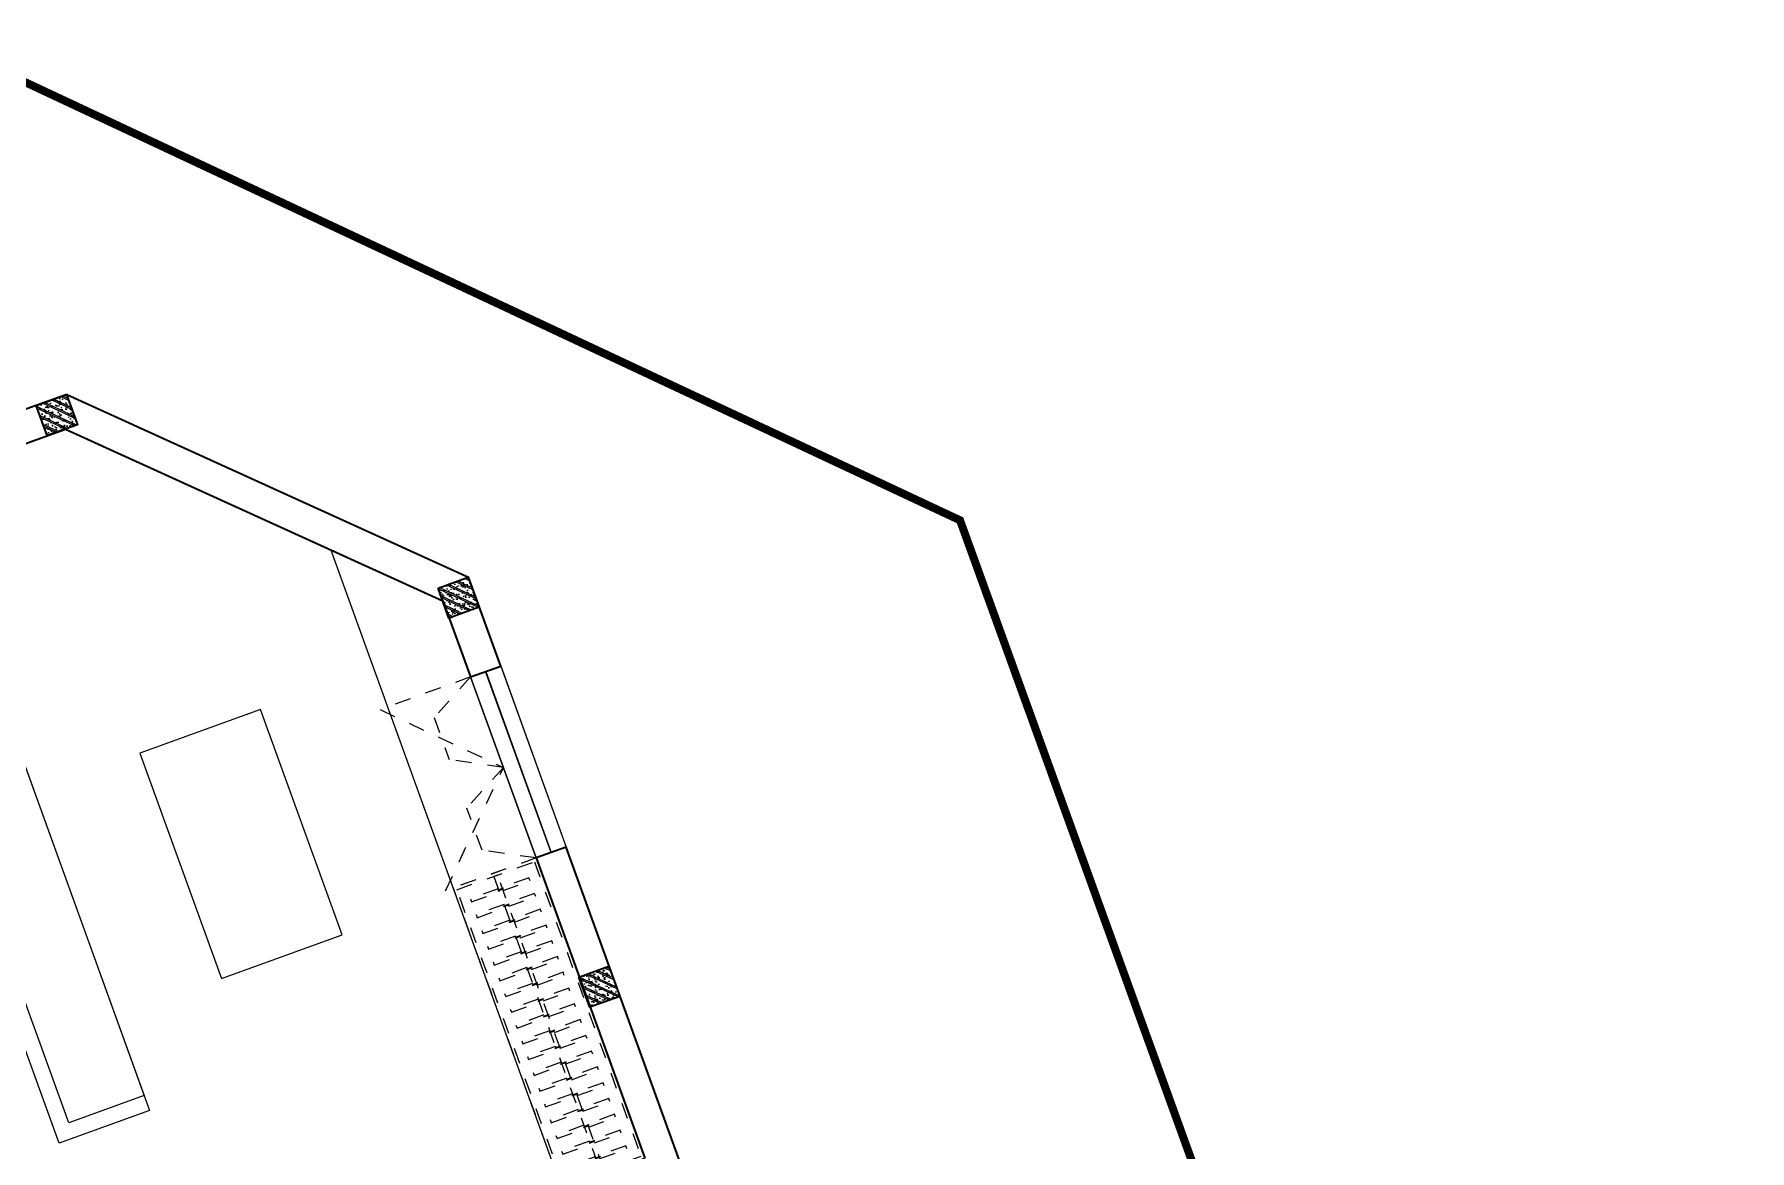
# Model space of a CAD drawing. Header units: metres. Extents: x 568332 to 569219, y 2065964 to 2066430.
# Drawn here: x 568619.74 to 568630.43, y 2066325.68 to 2066332.63 of the extents above; entities that cross this region are included whole.
import ezdxf

# ---------------------------------------------------------------- set-up
doc = ezdxf.new("R2010")
doc.units = ezdxf.units.M
for name, pattern in [('HIDDEN', [0.375, 0.25, -0.125]), ('HIDDEN2', [0.1875, 0.125, -0.0625]), ('X-5M-G-MB PHONGNGU$0$HIDDEN2', [0.1875, 0.125, -0.0625])]:
    doc.linetypes.add(name, pattern=pattern)
doc.layers.get('0').update_dxf_attribs({"linetype": 'CONTINUOUS'})
for name, color, linetype, lineweight in [('-DOOR', 137, 'CONTINUOUS', 9), ('-FURNITURE', 46, 'CONTINUOUS', 9), ('-HATCH', 8, 'CONTINUOUS', 5), ('-LINE2', 252, 'CONTINUOUS', 9), ('-STEEL1', 1, 'CONTINUOUS', 35), ('-WALL', 4, 'CONTINUOUS', 35)]:
    doc.layers.add(name, color=color, linetype=linetype, lineweight=lineweight)
doc.layers.add('LoLK', color=6, linetype='CONTINUOUS')
doc.layers.add('TIMDUONG', color=1, linetype='CONTINUOUS')

# ---------------------------------------------------------------- blocks, each defined once
blk = doc.blocks.new('*U294')
at = {"linetype": 'X-5M-G-MB PHONGNGU$0$HIDDEN2'}
for points in [[(0, 600.0000000004657), (0, 0), (2169.805171360719, -7.763894158336599e-10), (2169.805171360719, 599.9999999996893)], [(2149.805171360719, 579.999661371616), (2149.805171360719, 19.99966137161606), (20, 20.00000000046566), (20, 580.0000000004657)], [(2149.805171360719, 286.6991212946981), (2149.805171360719, 313.0991212946049), (20, 313.0991212953813), (19.99999859370291, 286.6991212952417)], [(113.7817614636733, 319.1750910408318), (109.4317788550979, 319.1750910408318), (109.4317788550979, 280.441767644881), (113.7817614636733, 280.441767644881)], [(227.7817614636733, 319.1750910407849), (223.4317788550979, 319.1750910407849), (223.4317788550979, 280.4417676448341), (227.7817614636733, 280.4417676448341)], [(341.7817614636733, 319.175091040738), (337.4317788550979, 319.175091040738), (337.4317788550979, 280.4417676447872), (341.7817614636733, 280.4417676447872)], [(455.7817614636733, 319.1750910406911), (451.4317788550979, 319.1750910406911), (451.4317788550979, 280.4417676447403), (455.7817614636733, 280.4417676447403)], [(569.7817614636733, 319.1750910406442), (565.431778855098, 319.1750910406442), (565.431778855098, 280.4417676446934), (569.7817614636733, 280.4417676446934)], [(683.7817614636733, 319.1750910405973), (679.431778855098, 319.1750910405973), (679.431778855098, 280.4417676446465), (683.7817614636733, 280.4417676446465)], [(797.7817614636733, 319.1750910405504), (793.431778855098, 319.1750910405504), (793.431778855098, 280.4417676445996), (797.7817614636733, 280.4417676445996)], [(911.7817614636733, 319.1750910405035), (907.431778855098, 319.1750910405035), (907.431778855098, 280.4417676445527), (911.7817614636733, 280.4417676445527)], [(1025.781761463673, 319.1750910404566), (1021.431778855098, 319.1750910404566), (1021.431778855098, 280.4417676445057), (1025.781761463673, 280.4417676445057)], [(1139.781761463673, 319.1750910404097), (1135.431778855098, 319.1750910404097), (1135.431778855098, 280.4417676444588), (1139.781761463673, 280.4417676444588)], [(1253.781761463673, 319.1750910403628), (1249.431778855098, 319.1750910403628), (1249.431778855098, 280.4417676444119), (1253.781761463673, 280.4417676444119)], [(1367.781761463673, 319.1750910403159), (1363.431778855098, 319.1750910403159), (1363.431778855098, 280.441767644365), (1367.781761463673, 280.441767644365)], [(1481.781761463673, 319.175091040269), (1477.431778855098, 319.175091040269), (1477.431778855098, 280.4417676443181), (1481.781761463673, 280.4417676443181)], [(1595.781761463673, 319.175091040222), (1591.431778855098, 319.175091040222), (1591.431778855098, 280.4417676442712), (1595.781761463673, 280.4417676442712)], [(1709.781761463673, 319.1750910401751), (1705.431778855098, 319.1750910401751), (1705.431778855098, 280.4417676442243), (1709.781761463673, 280.4417676442243)], [(1823.781761463673, 319.1750910401282), (1819.431778855098, 319.1750910401282), (1819.431778855098, 280.4417676441774), (1823.781761463673, 280.4417676441774)], [(1937.781761463673, 319.1750910400813), (1933.431778855098, 319.1750910400813), (1933.431778855098, 280.4417676441305), (1937.781761463673, 280.4417676441305)], [(2051.781761463673, 319.1750910400344), (2047.431778855098, 319.1750910400344), (2047.431778855098, 280.4417676440836), (2051.781761463673, 280.4417676440836)]]:
    blk.add_lwpolyline(points, close=True, dxfattribs=at)
for points in [[(122.2409142897814, 313.1103512093413), (122.2409142897814, 515.2497102723445), (100.1765458012815, 515.2497102723445), (100.1765458012815, 313.1103512093413)], [(236.2409142897814, 313.1103512092944), (236.2409142897814, 515.2497102722975), (214.1765458012815, 515.2497102722975), (214.1765458012815, 313.1103512092944)], [(350.2409142897814, 313.1103512092475), (350.2409142897814, 515.2497102722507), (328.1765458012815, 515.2497102722507), (328.1765458012815, 313.1103512092475)], [(464.2409142897814, 313.1103512092006), (464.2409142897814, 515.2497102722037), (442.1765458012815, 515.2497102722037), (442.1765458012815, 313.1103512092006)], [(578.2409142897814, 313.1103512091537), (578.2409142897814, 515.2497102721569), (556.1765458012815, 515.2497102721569), (556.1765458012815, 313.1103512091537)], [(692.2409142897814, 313.1103512091068), (692.2409142897814, 515.24971027211), (670.1765458012815, 515.24971027211), (670.1765458012815, 313.1103512091068)], [(806.2409142897814, 313.1103512090599), (806.2409142897814, 515.249710272063), (784.1765458012815, 515.249710272063), (784.1765458012815, 313.1103512090599)], [(920.2409142897814, 313.110351209013), (920.2409142897814, 515.2497102720162), (898.1765458012815, 515.2497102720162), (898.1765458012815, 313.110351209013)], [(1034.240914289781, 313.1103512089661), (1034.240914289781, 515.2497102719692), (1012.176545801281, 515.2497102719692), (1012.176545801281, 313.1103512089661)], [(1148.240914289781, 313.1103512089192), (1148.240914289781, 515.2497102719224), (1126.176545801281, 515.2497102719224), (1126.176545801281, 313.1103512089192)], [(1262.240914289781, 313.1103512088723), (1262.240914289781, 515.2497102718754), (1240.176545801281, 515.2497102718754), (1240.176545801281, 313.1103512088723)], [(1376.240914289781, 313.1103512088254), (1376.240914289781, 515.2497102718285), (1354.176545801281, 515.2497102718285), (1354.176545801281, 313.1103512088254)], [(1490.240914289781, 313.1103512087785), (1490.240914289781, 515.2497102717816), (1468.176545801281, 515.2497102717816), (1468.176545801281, 313.1103512087785)], [(1604.240914289781, 313.1103512087315), (1604.240914289781, 515.2497102717347), (1582.176545801281, 515.2497102717347), (1582.176545801281, 313.1103512087315)], [(1718.240914289781, 313.1103512086846), (1718.240914289781, 515.2497102716878), (1696.176545801281, 515.2497102716878), (1696.176545801281, 313.1103512086846)], [(1832.240914289781, 313.1103512086377), (1832.240914289781, 515.2497102716409), (1810.176545801281, 515.2497102716409), (1810.176545801281, 313.1103512086377)], [(1946.240914289781, 313.1103512085908), (1946.240914289781, 515.2497102715939), (1924.176545801281, 515.2497102715939), (1924.176545801281, 313.1103512085908)], [(2060.240914289781, 313.1103512085439), (2060.240914289781, 515.2497102715471), (2038.176545801281, 515.2497102715471), (2038.176545801281, 313.1103512085439)], [(100.1765458012815, 286.7103512094345), (100.1765458012815, 92.0852110228024), (122.2409142897814, 92.0852110228024), (122.2409142897814, 286.7103512094345)], [(214.1765458012815, 286.7103512093876), (214.1765458012815, 92.08521102275549), (236.2409142897814, 92.08521102275549), (236.2409142897814, 286.7103512093876)], [(328.1765458012815, 286.7103512093407), (328.1765458012815, 92.08521102270858), (350.2409142897814, 92.08521102270858), (350.2409142897814, 286.7103512093407)], [(442.1765458012815, 286.7103512092938), (442.1765458012815, 92.08521102266168), (464.2409142897814, 92.08521102266168), (464.2409142897814, 286.7103512092938)], [(556.1765458012815, 286.7103512092469), (556.1765458012815, 92.08521102261477), (578.2409142897814, 92.08521102261477), (578.2409142897814, 286.7103512092469)], [(670.1765458012815, 286.7103512092), (670.1765458012815, 92.08521102256786), (692.2409142897814, 92.08521102256786), (692.2409142897814, 286.7103512092)], [(784.1765458012815, 286.7103512091531), (784.1765458012815, 92.08521102252095), (806.2409142897814, 92.08521102252095), (806.2409142897814, 286.7103512091531)], [(898.1765458012815, 286.7103512091062), (898.1765458012815, 92.08521102247404), (920.2409142897814, 92.08521102247404), (920.2409142897814, 286.7103512091062)], [(1012.176545801281, 286.7103512090592), (1012.176545801281, 92.08521102242715), (1034.240914289781, 92.08521102242715), (1034.240914289781, 286.7103512090592)], [(1126.176545801281, 286.7103512090123), (1126.176545801281, 92.08521102238024), (1148.240914289781, 92.08521102238024), (1148.240914289781, 286.7103512090123)], [(1240.176545801281, 286.7103512089654), (1240.176545801281, 92.08521102233333), (1262.240914289781, 92.08521102233333), (1262.240914289781, 286.7103512089654)], [(1354.176545801281, 286.7103512089186), (1354.176545801281, 92.08521102228642), (1376.240914289781, 92.08521102228642), (1376.240914289781, 286.7103512089186)], [(1468.176545801281, 286.7103512088717), (1468.176545801281, 92.0852110222395), (1490.240914289781, 92.0852110222395), (1490.240914289781, 286.7103512088717)], [(1582.176545801281, 286.7103512088247), (1582.176545801281, 92.0852110221926), (1604.240914289781, 92.0852110221926), (1604.240914289781, 286.7103512088247)], [(1696.176545801281, 286.7103512087778), (1696.176545801281, 92.0852110221457), (1718.240914289781, 92.0852110221457), (1718.240914289781, 286.7103512087778)], [(1810.176545801281, 286.7103512087309), (1810.176545801281, 92.08521102209879), (1832.240914289781, 92.08521102209879), (1832.240914289781, 286.7103512087309)], [(1924.176545801281, 286.710351208684), (1924.176545801281, 92.08521102205188), (1946.240914289781, 92.08521102205188), (1946.240914289781, 286.710351208684)], [(2038.176545801281, 286.7103512086371), (2038.176545801281, 92.08521102200497), (2060.240914289781, 92.08521102200497), (2060.240914289781, 286.7103512086371)]]:
    blk.add_lwpolyline(points, dxfattribs=at)
blk = doc.blocks.new('D12')
at = {"layer": '-DOOR'}
for p, q in [((0, 200.0213350024052), (1200, 200.0213350024052)), ((0, 100), (1200, 100.2985981091746)), ((0, 0), (1200, 0.2985981091745802))]:
    blk.add_line(p, q, dxfattribs=at)
at = {"layer": '-LINE2', "linetype": 'HIDDEN2', "ltscale": 10}
for p, q in [((0, 200), (0, 800)), ((0, 800), (600, 200.0213350024052)), ((1200, 800), (600, 200.0213350024052)), ((1200, 200), (1200, 800)), ((1200, 200), (1200, 800)), ((0, 200.0213350024052), (160.3887441940024, 500)), ((160.3887441940024, 500), (439.4600093320769, 500.1492614196613)), ((600, 200.0213350024052), (439.4600093320769, 500.1492614196613)), ((600, 200.0213350024052), (760.5399906679231, 500.1492614196613)), ((1039.611255805998, 500), (760.5399906679231, 500.1492614196613)), ((1200, 200.0213350024052), (1039.611255805998, 500))]:
    blk.add_line(p, q, dxfattribs=at)
blk = doc.blocks.new('18x35')
at = {"layer": '-HATCH'}
h = blk.add_hatch(dxfattribs=at)
h.set_pattern_fill('CHAU-01', color=256, scale=10, angle=-1.272221872585407e-14, pattern_type=2)
h.set_pattern_definition([(49.99999999999999, (0, 0), (71.72601826007535, -6.275213498259527), [7.5, -82.5]), (355, (0, 0), (-13.87513336129999, 75.21921337000119), [6, -66]), (100.4514, (5.977167999997619, -0.5229339999999638), (57.85093817140217, 68.94395420609534), [6.374019000000001, -70.1142112]), (46.18419999999998, (0, 20), (106.7241048625644, -16.55190143290183), [11.25, -123.75]), (96.63559999999998, (8.89367449999554, 18.62066930000003), (93.46627055487036, 97.41178709004416), [9.561028799999994, -105.1713]), (351.1842, (0, 20), (93.46619451336275, 97.41186009253245), [9, -99]), (20.99999999999998, (10, 15), (59.69070521184616, -40.2618890665339), [7.5, -82.5]), (326.0000000000001, (10, 15), (24.33153319215819, 72.5150045046853), [6, -66]), (71.45139999999999, (14.97422329999972, 11.64483940000002), (84.022262858149, 32.25304967099522), [6.374019000000001, -70.1142112]), (37.49999999999998, (0, 0), (1.215985531729074, 33.28938538313115), [0, -65.19999999999999, 0, -67, 0, -66.25]), (7.499999999999987, (0, 0), (26.30695374421487, 39.44117118823602), [0, -38.2, 0, -63.7, 0, -25.25]), (327.5, (-22.30000000000291, 0), (53.3822436172409, -2.255487173437988), [0, -25, 0, -78, 0, -103.5]), (317.5, (-32.30000000000291, 0), (58.31861693423862, 10.01049823323176), [0, -32.5, 0, -51.8, 0, -73.5]), (44.99999999999999, (0, 0), (-30.05203820042826, 30.05203820042828), []), (44.99999999999999, (0, 12.25), (-30.05203820042826, 30.05203820042828), [])])
h.paths.add_polyline_path([(96508.03118051568, 47993.04977023201), (96508.03118051568, 47793.04977023201), (96708.03118051568, 47793.04977023201), (96708.03118051568, 47993.04977023201)])
at = {"layer": '-STEEL1'}
blk.add_lwpolyline([(96508.03118051568, 47793.04977023201), (96708.03118051568, 47793.04977023201), (96708.03118051568, 47993.04977023201), (96508.03118051568, 47993.04977023201)], close=True, dxfattribs=at)
blk = doc.blocks.new('M2-T3.3')
at = {"layer": '-DOOR'}
for p, q in [((568622.8652145216, 2066327.501403704), (568622.4571296199, 2066328.629640884)), ((568622.9588444579, 2066327.535283839), (568622.5507595561, 2066328.663521019)), ((568622.6445830966, 2066328.697457119), (568623.0526495811, 2066327.569211492))]:
    blk.add_line(p, q, dxfattribs=at)
at = {"layer": '-FURNITURE'}
for points in [[(568621.5858684678, 2066329.42250856), (568622.2851199945, 2066329.104587776), (568623.5420008874, 2066325.631116398), (568623.0248045172, 2066325.44405562)], [(568618.9440646459, 2066328.348060118), (568619.5082939578, 2066328.552131879), (568620.4575636166, 2066325.927536667), (568619.8933343047, 2066325.723464907)], [(568619.0721148247, 2066328.288033859), (568619.542305918, 2066328.45809366), (568620.4235516564, 2066326.021574886), (568619.9533605631, 2066325.851515085)], [(568620.9044677396, 2066326.750010063), (568621.656521016, 2066327.02201443), (568621.1483514432, 2066328.427030818), (568620.3962981668, 2066328.155026452)]]:
    blk.add_lwpolyline(points, close=True, dxfattribs=at)
at = {"layer": '-WALL'}
for p, q in [((568619.9412247232, 2066330.38996125), (568619.2509306715, 2066330.140294102)), ((568619.9412247232, 2066330.38996125), (568622.443994829, 2066329.252055069)), ((568619.3189545921, 2066329.952217665), (568619.9326233786, 2066330.174170808)), ((568619.9326233786, 2066330.174170808), (568622.2851199945, 2066329.104587776)), ((568622.6445830966, 2066328.697457119), (568622.443994829, 2066329.252055069)), ((568622.2851199945, 2066329.104587776), (568622.4569344143, 2066328.629584339)), ((568622.4569344143, 2066328.629584339), (568622.6445830966, 2066328.697457119)), ((568623.0526495811, 2066327.569211492), (568622.8650393346, 2066327.501356185)), ((568623.9709684487, 2066325.030190804), (568623.0526495811, 2066327.569211492)), ((568622.8650393346, 2066327.501356185), (568623.5416407848, 2066325.630986155))]:
    blk.add_line(p, q, dxfattribs=at)
at = {"layer": 'TIMDUONG', "color": 1, "linetype": 'HIDDEN', "ltscale": 10, "const_width": 0.05}
blk.add_lwpolyline([(568620.0488922388, 2066312.352253265), (568630.3931415004, 2066316.093443879), (568625.5060207883, 2066329.605548699), (568619.103505675, 2066332.606848455), (568613.4612190011, 2066330.566113026)], close=True, dxfattribs=at)
at = {"layer": '-FURNITURE', "extrusion": (0, 0, -1), "xscale": -0.0009166666666659743, "yscale": 0.0009166666666659743, "zscale": -0.0009166666666659743, "rotation": 250.1158389972455}
blk.add_blockref('*U294', (-568623.5420147197, 2066325.631121401), dxfattribs=at)
at = {"layer": '-STEEL1', "xscale": -0.001, "yscale": 0.001, "zscale": 0.001, "rotation": 199.8841610027545}
for p in [(568512.7416220288, 2066342.440613528), (568515.244407244, 2066341.302772726), (568516.121286632, 2066338.878354095)]:
    blk.add_blockref('18x35', p, dxfattribs=at)
at = {"xscale": -0.001, "yscale": 0.001, "zscale": 0.001, "rotation": 109.8841610027545}
blk.add_blockref('D12', (568622.6452060572, 2066328.697664804), dxfattribs=at)

msp = doc.modelspace()

# ---------------------------------------------------------------- block references
at = {"layer": 'LoLK'}
msp.add_blockref('M2-T3.3', (0, 0), dxfattribs=at)

doc.saveas('drawing.dxf')
